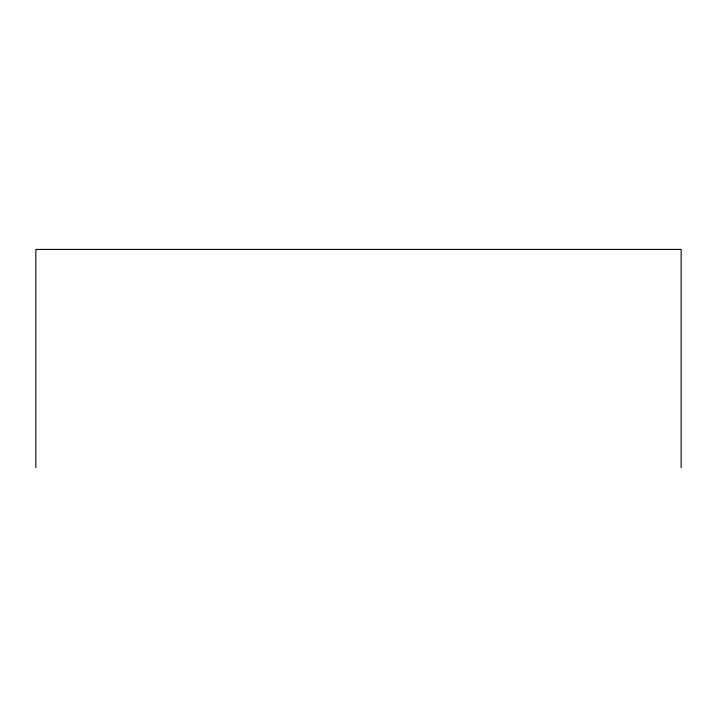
<?xml version="1.0" encoding="UTF-8"?>
<svg xmlns="http://www.w3.org/2000/svg" width="717" height="717" viewBox="0 0 717 717"><rect width="100%" height="100%" fill="white"/><g stroke="black" fill="none" stroke-linecap="round" stroke-linejoin="round"><path stroke-width="1.08" d="M681.15 467.592L681.15 249.408L35.85 249.408L35.85 467.592"/></g></svg>
